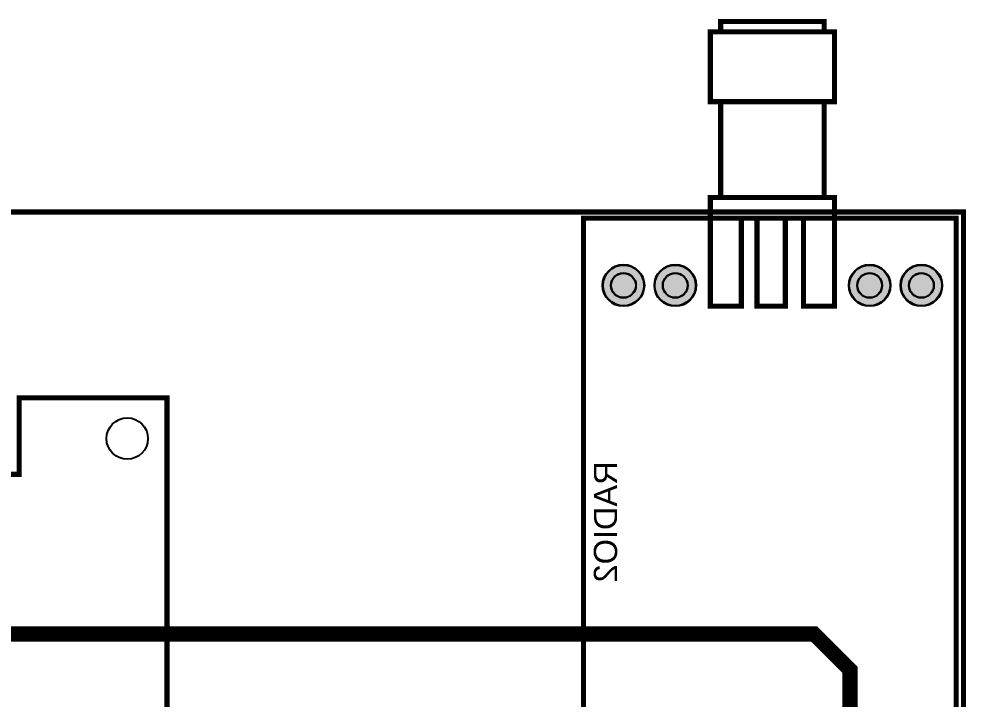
# Model space of a CAD drawing. Header units: millimetres. Extents: x -70 to 39, y -33 to 64.
# Drawn here: x -10.57 to 35.9, y 30.84 to 64.23 of the extents above; entities that cross this region are included whole.
import ezdxf

# ---------------------------------------------------------------- set-up
doc = ezdxf.new("R2010")
doc.units = ezdxf.units.MM
for name, color, linetype, true_color in [('BoardOutLine', 7, 'Continuous', 0xff00ff), ('BottomSilkLayer', 7, 'Continuous', 0x66cc33), ('BottomSolderMaskLayer', 7, 'Continuous', 0xaa00ff), ('Document', 7, 'Continuous', 0xffffff), ('Multi-Layer', 7, 'Continuous', 0xc0c0c0), ('TopLayer', 7, 'Continuous', 0xff0000), ('TopSilkLayer', 7, 'Continuous', 0xffcc00), ('TopSolderMaskLayer', 7, 'Continuous', 0x800080)]:
    doc.layers.add(name, color=color, linetype=linetype, true_color=true_color)
doc.styles.get("Standard").update_dxf_attribs({"font": 'arial.ttf'})

msp = doc.modelspace()

# ---------------------------------------------------------------- hatches: boundary and pattern name
at = {"layer": 'BottomSolderMaskLayer'}
for points in [[(18.066, 51.145, 1), (20.117, 51.145, 1)], [(20.606, 51.145, 1), (22.657, 51.145, 1)], [(30.146, 51.145, 1), (32.197, 51.145, 1)], [(32.686, 51.145, 1), (34.737, 51.145, 1)]]:
    msp.add_hatch(color=256, dxfattribs=at).paths.add_polyline_path(points)
at = {"layer": 'Document'}
msp.add_hatch(color=256, dxfattribs=at).paths.add_polyline_path([(-23.406, 45.755), (-23.389, 45.754), (-23.373, 45.751), (-23.357, 45.745), (-23.342, 45.738), (-23.329, 45.729), (-23.316, 45.718), (-23.305, 45.705), (-23.296, 45.691), (-23.289, 45.677), (-23.283, 45.661), (-23.28, 45.645), (-23.279, 45.628), (-23.279, 42.005), (-10.683, 42.005), (-10.683, 45.628), (-10.682, 45.645), (-10.679, 45.661), (-10.673, 45.677), (-10.666, 45.691), (-10.657, 45.705), (-10.646, 45.718), (-10.633, 45.729), (-10.619, 45.738), (-10.605, 45.745), (-10.589, 45.751), (-10.572, 45.754), (-10.556, 45.755), (-3.306, 45.755), (-3.289, 45.754), (-3.273, 45.751), (-3.257, 45.745), (-3.242, 45.738), (-3.229, 45.729), (-3.216, 45.718), (-3.205, 45.705), (-3.196, 45.691), (-3.189, 45.677), (-3.183, 45.661), (-3.18, 45.645), (-3.179, 45.628), (-3.179, 17.828), (-3.18, 17.811), (-3.183, 17.795), (-3.189, 17.779), (-3.196, 17.764), (-3.205, 17.751), (-3.216, 17.738), (-3.229, 17.727), (-3.242, 17.718), (-3.257, 17.711), (-3.273, 17.705), (-3.289, 17.702), (-3.306, 17.701), (-3.322, 17.702), (-3.339, 17.705), (-3.354, 17.711), (-3.369, 17.718), (-3.383, 17.727), (-3.396, 17.738), (-3.407, 17.751), (-3.416, 17.764), (-3.423, 17.779), (-3.429, 17.795), (-3.432, 17.811), (-3.433, 17.828), (-3.433, 45.501), (-10.429, 45.501), (-10.429, 41.878), (-10.43, 41.861), (-10.433, 41.845), (-10.439, 41.829), (-10.446, 41.814), (-10.455, 41.801), (-10.466, 41.788), (-10.479, 41.777), (-10.492, 41.768), (-10.507, 41.761), (-10.523, 41.755), (-10.539, 41.752), (-10.556, 41.751), (-23.406, 41.751), (-23.422, 41.752), (-23.439, 41.755), (-23.454, 41.761), (-23.469, 41.768), (-23.483, 41.777), (-23.496, 41.788), (-23.507, 41.801), (-23.516, 41.814), (-23.523, 41.829), (-23.529, 41.845), (-23.532, 41.861), (-23.533, 41.878), (-23.533, 45.501), (-30.379, 45.501), (-30.379, 17.828), (-30.38, 17.811), (-30.383, 17.795), (-30.389, 17.779), (-30.396, 17.764), (-30.405, 17.751), (-30.416, 17.738), (-30.429, 17.727), (-30.442, 17.718), (-30.457, 17.711), (-30.473, 17.705), (-30.489, 17.702), (-30.506, 17.701), (-30.522, 17.702), (-30.539, 17.705), (-30.554, 17.711), (-30.569, 17.718), (-30.583, 17.727), (-30.596, 17.738), (-30.607, 17.751), (-30.616, 17.764), (-30.623, 17.779), (-30.629, 17.795), (-30.632, 17.811), (-30.633, 17.828), (-30.633, 45.628), (-30.632, 45.645), (-30.629, 45.661), (-30.623, 45.677), (-30.616, 45.691), (-30.607, 45.705), (-30.596, 45.718), (-30.583, 45.729), (-30.569, 45.738), (-30.554, 45.745), (-30.539, 45.751), (-30.522, 45.754), (-30.506, 45.755), (-23.406, 45.755)])
at = {"layer": 'Multi-Layer'}
for points in [[(18.091, 51.145, 1), (20.091, 51.145, 1)], [(20.631, 51.145, 1), (22.631, 51.145, 1)], [(30.171, 51.145, 1), (32.171, 51.145, 1)], [(32.711, 51.145, 1), (34.711, 51.145, 1)]]:
    msp.add_hatch(color=256, dxfattribs=at).paths.add_polyline_path(points)
at = {"layer": 'TopSolderMaskLayer'}
for points in [[(18.066, 51.145, 1), (20.117, 51.145, 1)], [(20.606, 51.145, 1), (22.657, 51.145, 1)], [(30.146, 51.145, 1), (32.197, 51.145, 1)], [(32.686, 51.145, 1), (34.737, 51.145, 1)]]:
    msp.add_hatch(color=256, dxfattribs=at).paths.add_polyline_path(points)

# ---------------------------------------------------------------- linework, layer by layer
at = {"layer": 'BoardOutLine', "const_width": 0.254}
msp.add_lwpolyline([(-69.738, 54.752), (35.774, 54.752), (35.774, -33.107), (-69.738, -33.107), (-69.738, 54.752)], close=True, dxfattribs=at)
at = {"layer": 'BottomSilkLayer', "const_width": 0.254}
for points in [[(28.941, 55.59), (28.941, 60.162), (29.449, 60.162), (29.449, 63.591), (28.941, 63.591), (28.941, 64.099), (23.861, 64.099), (23.861, 63.591), (23.353, 63.591), (23.353, 60.162), (23.861, 60.162), (23.861, 55.463)], [(28.941, 63.591), (23.734, 63.591)], [(23.861, 60.162), (28.941, 60.162)], [(26.401, 55.463), (23.353, 55.463), (23.353, 50.129), (24.877, 50.129), (24.877, 54.447), (25.639, 54.447), (25.639, 50.129), (27.036, 50.129), (27.036, 54.447)], [(26.401, 55.463), (29.449, 55.463), (29.449, 50.129), (27.925, 50.129), (27.925, 54.447)]]:
    msp.add_lwpolyline(points, dxfattribs=at)
msp.add_lwpolyline([(17.13, 54.447), (17.13, 20.411), (35.418, 20.411), (35.418, 54.447), (17.13, 54.447)], close=True, dxfattribs=at)
at = {"layer": 'BottomSolderMaskLayer'}
for centre, radius in [((19.091, 51.145), 1.025), ((21.631, 51.145), 1.025), ((31.171, 51.145), 1.025), ((33.711, 51.145), 1.025), ((19.091, 51.145), 0.615), ((21.631, 51.145), 0.615), ((31.171, 51.145), 0.615), ((33.711, 51.145), 0.615)]:
    msp.add_circle(centre, radius, dxfattribs=at)
at = {"layer": 'Multi-Layer'}
for centre, radius in [((19.091, 51.145), 1), ((21.631, 51.145), 1), ((31.171, 51.145), 1), ((33.711, 51.145), 1), ((19.091, 51.145), 0.6), ((21.631, 51.145), 0.6), ((31.171, 51.145), 0.6), ((33.711, 51.145), 0.6), ((-5.256, 43.628), 1.016)]:
    msp.add_circle(centre, radius, dxfattribs=at)
at = {"layer": 'TopLayer', "const_width": 0.75}
msp.add_lwpolyline([(-56.149, 24.475), (-56.149, 32.75), (-54.864, 34.036), (28.448, 34.036), (30.211, 32.273), (30.211, 24.475)], dxfattribs=at)
at = {"layer": 'TopSilkLayer', "const_width": 0.254}
msp.add_lwpolyline([(-3.307, 17.828), (-30.505, 17.828), (-30.505, 45.629), (-23.406, 45.629), (-23.406, 41.877), (-10.556, 41.877), (-10.556, 45.629), (-3.307, 45.629), (-3.307, 17.828)], close=True, dxfattribs=at)
at = {"layer": 'TopSolderMaskLayer'}
for centre, radius in [((19.091, 51.145), 1.025), ((21.631, 51.145), 1.025), ((31.171, 51.145), 1.025), ((33.711, 51.145), 1.025), ((19.091, 51.145), 0.615), ((21.631, 51.145), 0.615), ((31.171, 51.145), 0.615), ((33.711, 51.145), 0.615)]:
    msp.add_circle(centre, radius, dxfattribs=at)

# ---------------------------------------------------------------- texts
at = {"layer": 'BottomSilkLayer', "text_generation_flag": 2}
msp.add_text('RADIO2', height=1.143, rotation=90, dxfattribs=at).set_placement((18.781, 42.509))

doc.saveas('drawing.dxf')
